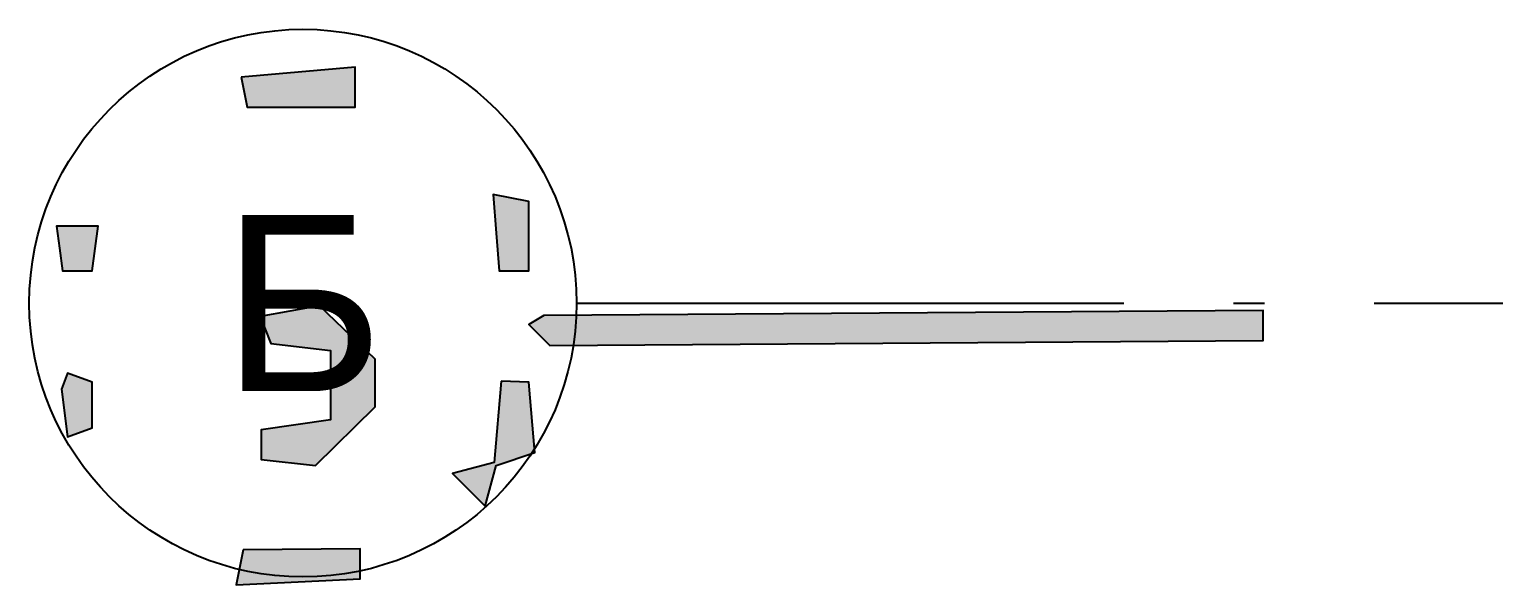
# Model space of a CAD drawing. Header units: millimetres. Extents: x -7200 to 93979, y -9600 to 40920.
# Drawn here: x -7200 to -3454, y 5580 to 7000 of the extents above; entities that cross this region are included whole.
import ezdxf
from ezdxf.enums import TextEntityAlignment as Align

# ---------------------------------------------------------------- set-up
doc = ezdxf.new("R2010")
doc.units = ezdxf.units.MM
doc.linetypes.add('ОСЕВАЯ', pattern=[2040, 1400, -280, 80, -280])
for name, color, linetype in [('ЗАЛИВКА', 7, 'Continuous'), ('МАРКИ', 1, 'Continuous'), ('ОСИ', 1, 'ОСЕВАЯ'), ('ПЛАН', 7, 'Continuous')]:
    doc.layers.add(name, color=color, linetype=linetype)
doc.styles.add('Arial', font='arial.ttf')

msp = doc.modelspace()

# ---------------------------------------------------------------- hatches: boundary and pattern name
at = {"layer": 'ЗАЛИВКА'}
for points in [[(-6658, 6877.4), (-6642.8, 6801.2), (-6366.1, 6801.2), (-6366.1, 6902.8)], [(-6005.6, 6478.9), (-5998, 6382.4), (-5921.9, 6382.4), (-5921.9, 6560.1), (-6013.2, 6577.9)], [(-7122.5, 6440.8), (-7114.9, 6382.4), (-7038.8, 6382.4), (-7023.5, 6496.6), (-7130.2, 6496.6)], [(-6609.8, 6265.6), (-6581.8, 6197.1), (-6429.5, 6179.3), (-6429.5, 6001.6), (-6607.2, 5976.2), (-6607.2, 5900.1), (-6467.6, 5884.9), (-6315.3, 6034.6), (-6315.3, 6156.5), (-6457.5, 6293.5)], [(-5883.8, 6268.2), (-5921.9, 6245.3), (-5868.5, 6192), (-4043.4, 6204.7), (-4043.4, 6280.9)], [(-7117.5, 6080.3), (-7102.2, 5958.5), (-7038.8, 5981.3), (-7038.8, 6098.1), (-7102.2, 6120.9)], [(-5992.9, 6100.6), (-6010.7, 5892.5), (-6117.3, 5864.5), (-6033.5, 5780.8), (-6005.6, 5884.9), (-5906.6, 5917.9), (-5921.9, 6098.1)], [(-6652.9, 5669.1), (-6670.7, 5580.2), (-6353.4, 5595.5), (-6353.4, 5671.6)]]:
    msp.add_hatch(color=7, dxfattribs=at).paths.add_polyline_path(points)

# ---------------------------------------------------------------- linework, layer by layer
at = {"layer": 'МАРКИ'}
msp.add_line((-5800, 6300), (-5800, 6300), dxfattribs=at)
msp.add_circle((-6500, 6300), 700, dxfattribs=at)
at = {"layer": 'ОСИ', "linetype": 'ОСЕВАЯ'}
msp.add_line((-5800, 6300), (91300, 6300), dxfattribs=at)
at = {"layer": 'ПЛАН'}
for points in [[(-6658, 6877.4), (-6642.8, 6801.2), (-6366.1, 6801.2), (-6366.1, 6902.8)], [(-6005.6, 6478.9), (-5998, 6382.4), (-5921.9, 6382.4), (-5921.9, 6560.1), (-6013.2, 6577.9)], [(-7122.5, 6440.8), (-7114.9, 6382.4), (-7038.8, 6382.4), (-7023.5, 6496.6), (-7130.2, 6496.6)], [(-6609.8, 6265.6), (-6581.8, 6197.1), (-6429.5, 6179.3), (-6429.5, 6001.6), (-6607.2, 5976.2), (-6607.2, 5900.1), (-6467.6, 5884.9), (-6315.3, 6034.6), (-6315.3, 6156.5), (-6457.5, 6293.5)], [(-5883.8, 6268.2), (-5921.9, 6245.3), (-5868.5, 6192), (-4043.4, 6204.7), (-4043.4, 6280.9)], [(-7117.5, 6080.3), (-7102.2, 5958.5), (-7038.8, 5981.3), (-7038.8, 6098.1), (-7102.2, 6120.9)], [(-5992.9, 6100.6), (-6010.7, 5892.5), (-6117.3, 5864.5), (-6033.5, 5780.8), (-6005.6, 5884.9), (-5906.6, 5917.9), (-5921.9, 6098.1)], [(-6652.9, 5669.1), (-6670.7, 5580.2), (-6353.4, 5595.5), (-6353.4, 5671.6)]]:
    msp.add_lwpolyline(points, close=True, dxfattribs=at)

# ---------------------------------------------------------------- texts
at = {"layer": 'МАРКИ', "style": 'Arial'}
msp.add_text('Б', height=450, dxfattribs=at).set_placement((-6500, 6300), align=Align.MIDDLE_CENTER)

doc.saveas('drawing.dxf')
